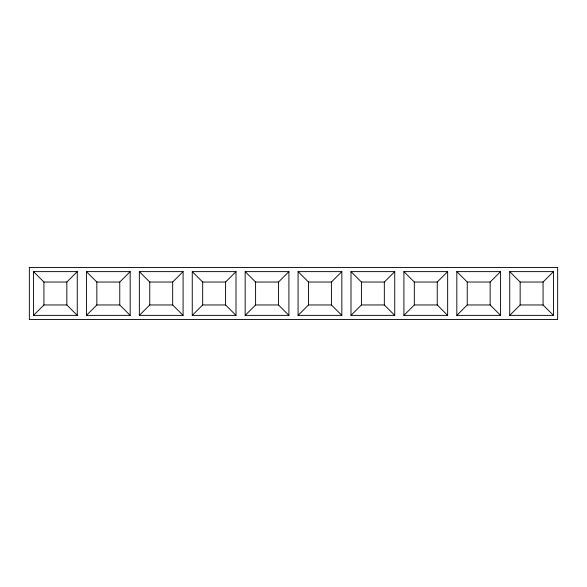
<?xml version="1.0" encoding="UTF-8"?>
<svg xmlns="http://www.w3.org/2000/svg" width="587" height="587" viewBox="0 0 587 587"><rect width="100%" height="100%" fill="white"/><g stroke="black" fill="none" stroke-linecap="round" stroke-linejoin="round"><path stroke-width="0.88" d="M33.518 315.373L43.93 304.961L66.845 304.961L77.264 315.373L33.518 315.373L33.518 271.627L77.264 271.627L77.264 315.373M66.845 304.961L66.845 282.039L77.264 271.627M86.428 315.373L96.848 304.961L119.763 304.961L130.175 315.373L130.175 271.627L86.428 271.627L86.428 315.373L130.175 315.373M86.428 271.627L96.848 282.039L119.763 282.039L130.175 271.627M139.346 315.373L149.758 304.961L172.673 304.961L183.093 315.373L183.093 271.627L139.346 271.627L139.346 315.373L183.093 315.373M139.346 271.627L149.758 282.039L172.673 282.039L183.093 271.627M192.257 315.373L202.669 304.961L202.669 282.039L192.257 271.627L236.003 271.627L236.003 315.373L192.257 315.373L192.257 271.627M236.003 315.373L225.584 304.961L225.584 282.039L236.003 271.627M245.168 315.373L255.587 304.961L255.587 282.039L245.168 271.627L288.914 271.627L288.914 315.373L245.168 315.373L245.168 271.627M255.587 282.039L278.502 282.039L288.914 271.627M298.086 315.373L308.498 304.961L308.498 282.039L298.086 271.627L341.832 271.627L341.832 315.373L298.086 315.373L298.086 271.627M341.832 315.373L331.413 304.961L331.413 282.039L341.832 271.627M350.997 315.373L361.416 304.961L361.416 282.039L350.997 271.627L394.743 271.627L394.743 315.373L350.997 315.373L350.997 271.627M361.416 282.039L384.331 282.039L394.743 271.627M403.907 315.373L414.327 304.961L414.327 282.039L403.907 271.627L447.654 271.627L447.654 315.373L403.907 315.373L403.907 271.627M414.327 282.039L437.242 282.039L447.654 271.627M456.825 315.373L467.237 304.961L490.152 304.961L500.572 315.373L500.572 271.627L456.825 271.627L456.825 315.373L500.572 315.373M456.825 271.627L467.237 282.039L490.152 282.039L500.572 271.627M509.736 315.373L520.155 304.961L520.155 282.039L509.736 271.627L553.482 271.627L553.482 315.373L509.736 315.373L509.736 271.627M553.482 315.373L543.07 304.961L543.07 282.039L553.482 271.627M33.518 271.627L43.93 282.039L66.845 282.039M202.669 282.039L225.584 282.039M308.498 282.039L331.413 282.039M520.155 282.039L543.07 282.039M202.669 304.961L225.584 304.961M255.587 304.961L278.502 304.961L288.914 315.373M308.498 304.961L331.413 304.961M361.416 304.961L384.331 304.961L394.743 315.373M414.327 304.961L437.242 304.961L447.654 315.373M520.155 304.961L543.07 304.961M490.152 282.039L490.152 304.961M467.237 282.039L467.237 304.961M437.242 282.039L437.242 304.961M384.331 282.039L384.331 304.961M278.502 282.039L278.502 304.961M172.673 282.039L172.673 304.961M149.758 282.039L149.758 304.961M119.763 282.039L119.763 304.961M96.848 282.039L96.848 304.961M43.93 282.039L43.93 304.961M557.65 267.459L29.35 267.459L29.35 319.541L557.65 319.541L557.65 267.459"/></g></svg>
